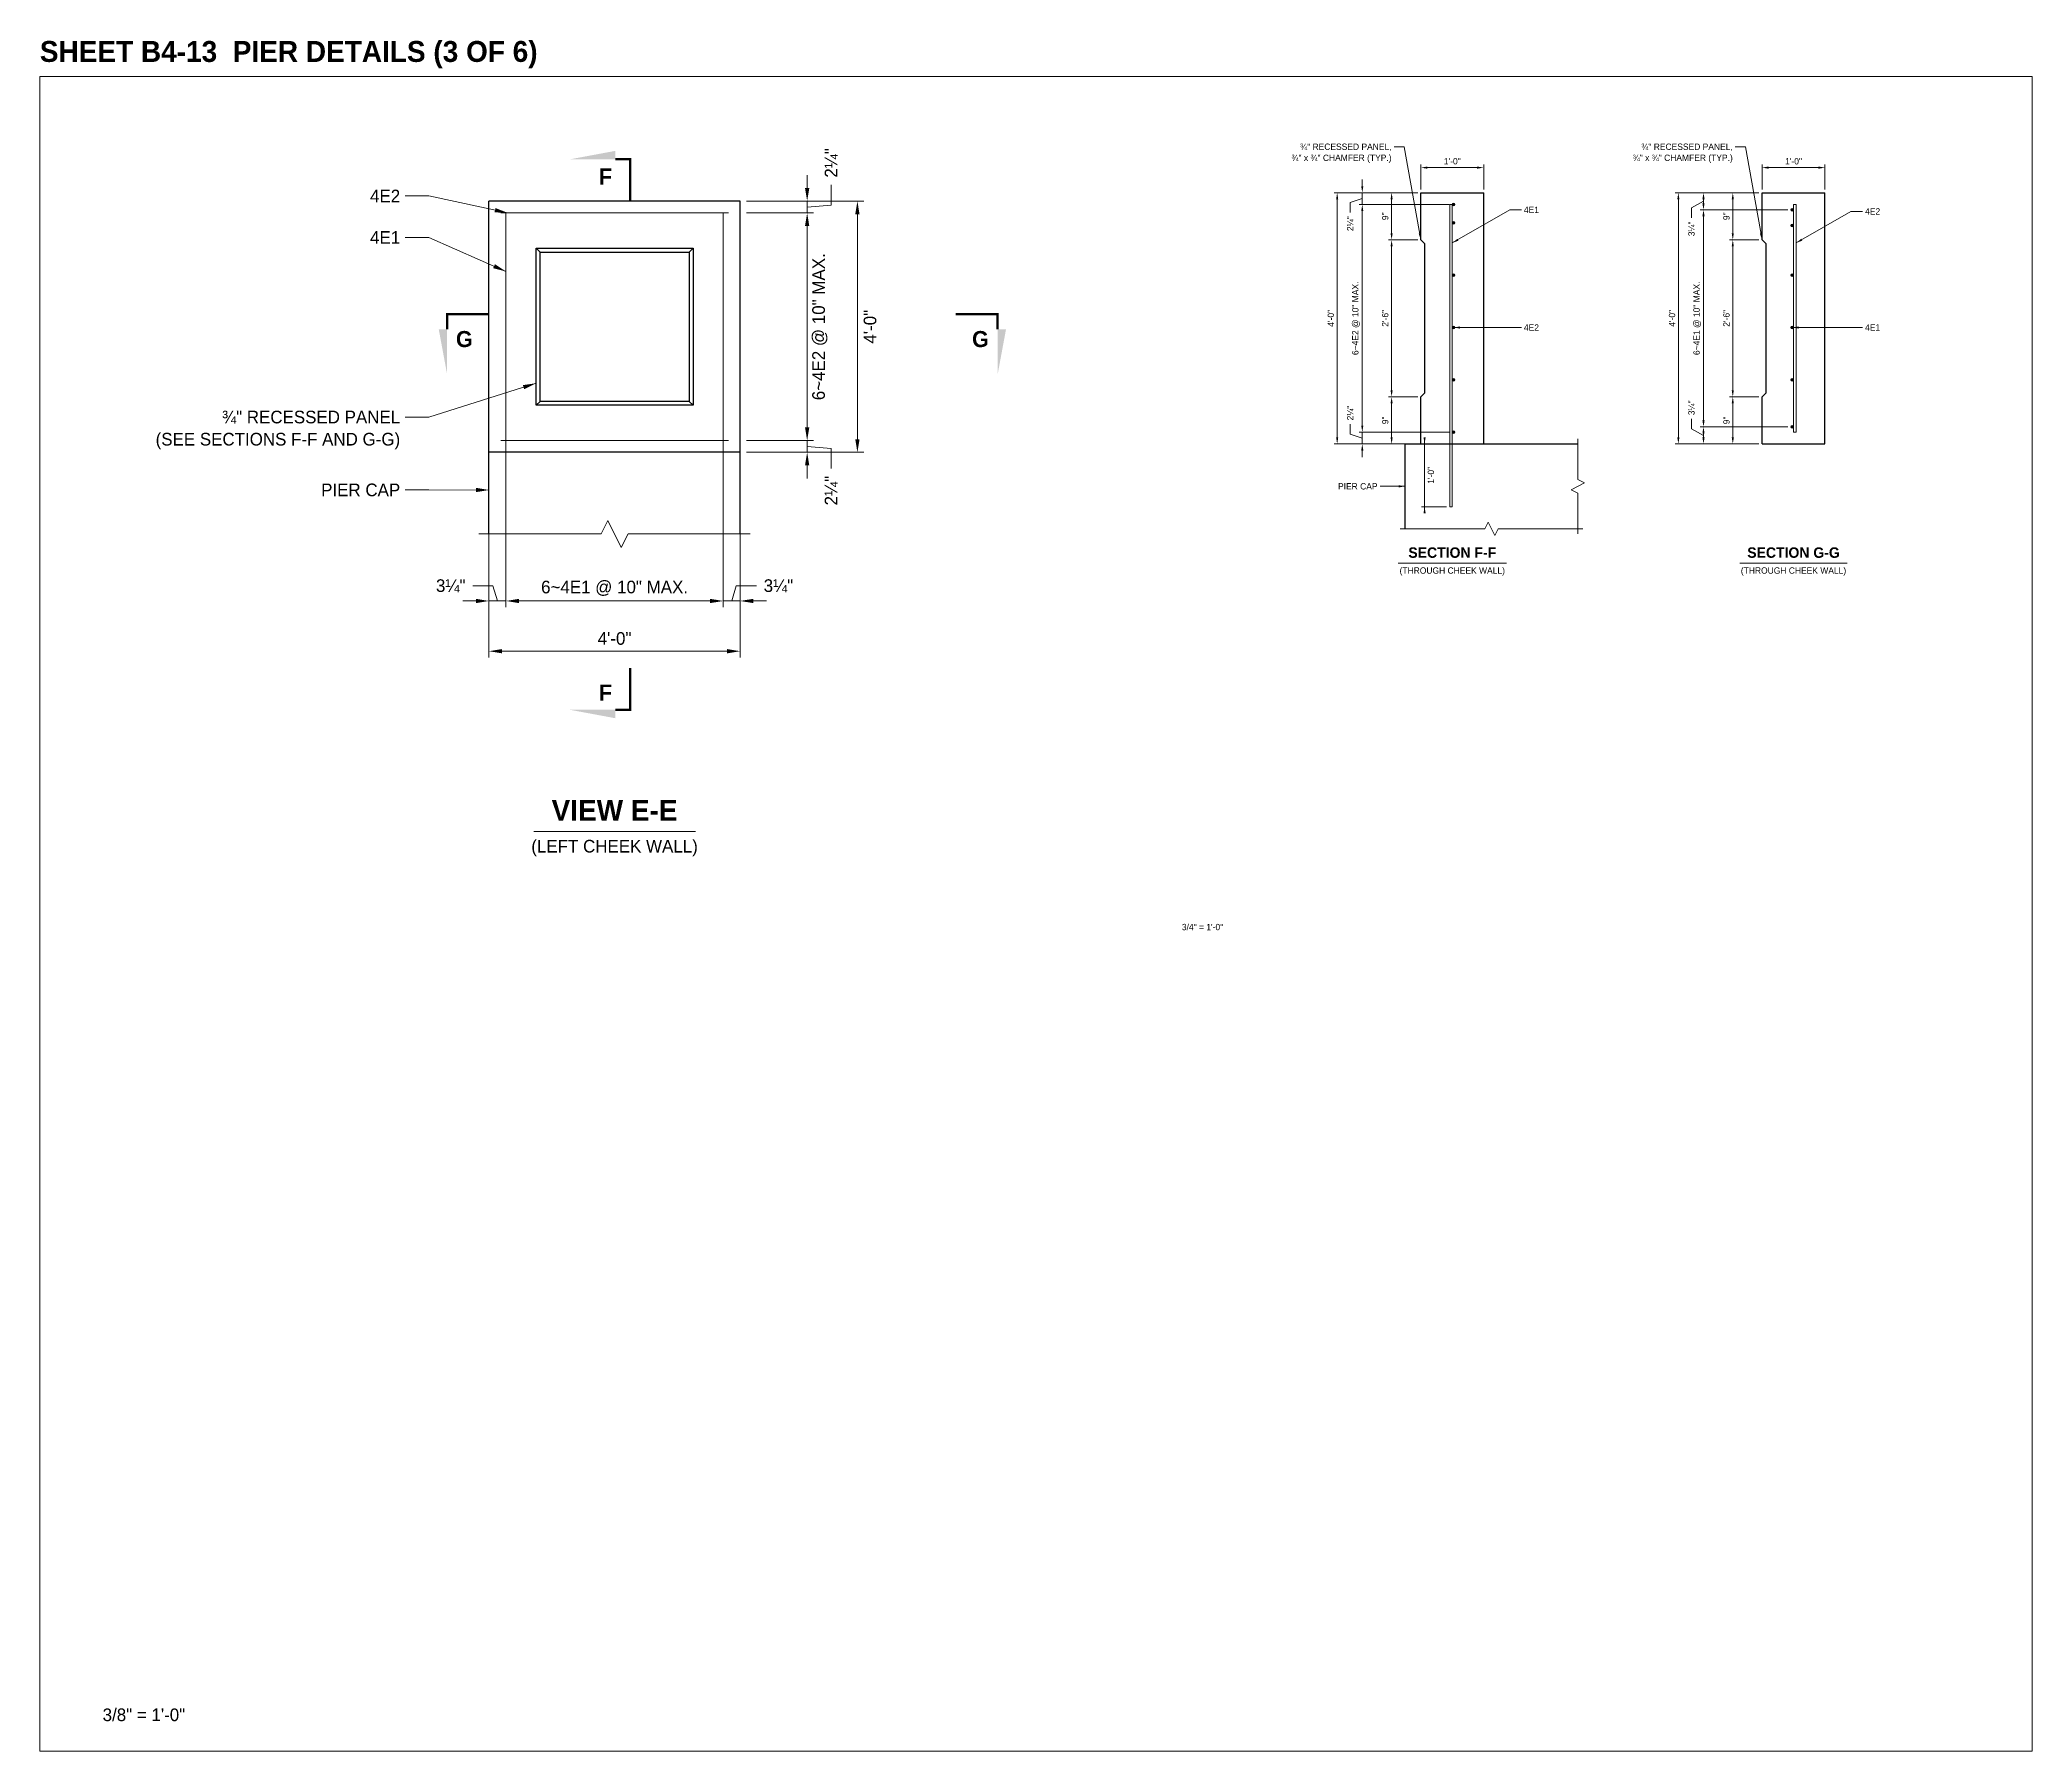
# Model space of a CAD drawing. Extents: x -1 to 861, y -26 to 2.
# Drawn here: x 419 to 450.73, y -25.67 to 1.58 of the extents above; entities that cross this region are included whole.
import ezdxf
from ezdxf.enums import TextEntityAlignment as Align

# ---------------------------------------------------------------- set-up
doc = ezdxf.new("R2010")
doc.units = 21
doc.header["$MEASUREMENT"] = 0
for name, color, linetype, lineweight in [('Border', 7, 'Continuous', 15), ('Dimension', 7, 'Continuous', 9), ('Leader', 7, 'Continuous', 9), ('Rebar', 2, 'Continuous', 15), ('SubStrConc', 3, 'Continuous', 30), ('SubStrConc2', 3, 'Continuous', 30), ('Symbols', 7, 'Continuous', 15), ('TextStructures', 7, 'Continuous', 9)]:
    doc.layers.add(name, color=color, linetype=linetype, lineweight=lineweight)
doc.styles.add('FDOT Bold (Large)', font='FDOTBold.ttf')
doc.styles.add('FDOT Structures', font='FDOT.ttf')
doc.styles.add('FDOT Structures Annotation', font='FDOT.ttf')
doc.styles.add('FDOT Structures Views_SectionArrow', font='FDOTBold.ttf')

msp = doc.modelspace()

# ---------------------------------------------------------------- hatches: boundary and pattern name
at = {"layer": 'Rebar'}
h = msp.add_hatch(color=256, dxfattribs=at)
h.dxf.hatch_style = 1
edge = h.paths.add_edge_path()
edge.add_arc((441.513, -1.038), 0.0208, 0, 360)
h = msp.add_hatch(color=256, dxfattribs=at)
h.dxf.hatch_style = 1
edge = h.paths.add_edge_path()
edge.add_arc((446.905, -1.121), 0.0208, 0, 360)
h = msp.add_hatch(color=256, dxfattribs=at)
h.dxf.hatch_style = 1
edge = h.paths.add_edge_path()
edge.add_arc((441.513, -1.33), 0.0208, 0, 360)
h = msp.add_hatch(color=256, dxfattribs=at)
h.dxf.hatch_style = 1
edge = h.paths.add_edge_path()
edge.add_arc((446.905, -1.371), 0.0208, 0, 360)
h = msp.add_hatch(color=256, dxfattribs=at)
h.dxf.hatch_style = 1
edge = h.paths.add_edge_path()
edge.add_arc((441.513, -2.163), 0.0208, 0, 360)
h = msp.add_hatch(color=256, dxfattribs=at)
h.dxf.hatch_style = 1
edge = h.paths.add_edge_path()
edge.add_arc((446.905, -2.163), 0.0208, 0, 360)
h = msp.add_hatch(color=256, dxfattribs=at)
h.dxf.hatch_style = 1
edge = h.paths.add_edge_path()
edge.add_arc((441.513, -2.996), 0.0208, 0, 360)
h = msp.add_hatch(color=256, dxfattribs=at)
h.dxf.hatch_style = 1
edge = h.paths.add_edge_path()
edge.add_arc((446.905, -2.996), 0.0208, 0, 360)
h = msp.add_hatch(color=256, dxfattribs=at)
h.dxf.hatch_style = 1
edge = h.paths.add_edge_path()
edge.add_arc((441.513, -3.83), 0.0208, 0, 360)
h = msp.add_hatch(color=256, dxfattribs=at)
h.dxf.hatch_style = 1
edge = h.paths.add_edge_path()
edge.add_arc((446.905, -3.83), 0.0208, 0, 360)
h = msp.add_hatch(color=256, dxfattribs=at)
h.dxf.hatch_style = 1
edge = h.paths.add_edge_path()
edge.add_arc((441.513, -4.663), 0.0208, 0, 360)
h = msp.add_hatch(color=256, dxfattribs=at)
h.dxf.hatch_style = 1
edge = h.paths.add_edge_path()
edge.add_arc((446.905, -4.58), 0.0208, 0, 360)

# ---------------------------------------------------------------- linework, layer by layer
at = {"layer": 'Dimension'}
for p, q in [((431.219, -0.776), (431.219, -0.568)), ((440.992, -0.8), (440.992, -0.4)), ((441.096, -0.45), (441.888, -0.45)), ((441.992, -0.8), (441.992, -0.4)), ((446.426, -0.8), (446.426, -0.4)), ((446.53, -0.45), (447.322, -0.45)), ((447.426, -0.8), (447.426, -0.4)), ((440.942, -0.85), (439.609, -0.85)), ((440.942, -0.85), (440.009, -0.85)), ((440.059, -0.746), (440.059, -0.642)), ((440.059, -1.038), (440.059, -0.85)), ((440.942, -0.85), (440.475, -0.85)), ((446.375, -0.85), (445.042, -0.85)), ((446.375, -0.85), (445.442, -0.85)), ((446.375, -0.85), (445.909, -0.85)), ((430.253, -0.984), (431.32, -0.984)), ((430.253, -0.984), (432.12, -0.984)), ((430.253, -1.172), (431.32, -1.172)), ((430.253, -1.172), (431.32, -1.172)), ((431.219, -1.172), (431.219, -0.984)), ((432.019, -4.776), (432.019, -1.192)), ((440.526, -1.496), (440.526, -0.955)), ((445.492, -1.017), (445.492, -0.955)), ((445.959, -1.496), (445.959, -0.955)), ((431.219, -4.588), (431.219, -1.38)), ((431.219, -1.38), (431.219, -1.588)), ((440.942, -1.6), (440.475, -1.6)), ((440.942, -1.6), (440.475, -1.6)), ((440.526, -3.996), (440.526, -1.705)), ((446.375, -1.6), (445.909, -1.6)), ((446.375, -1.6), (445.909, -1.6)), ((445.959, -3.996), (445.959, -1.705)), ((440.942, -4.1), (440.475, -4.1)), ((440.942, -4.1), (440.475, -4.1)), ((446.375, -4.1), (445.909, -4.1)), ((446.375, -4.1), (445.909, -4.1)), ((431.219, -4.588), (431.219, -4.38)), ((440.526, -4.746), (440.526, -4.205)), ((445.959, -4.746), (445.959, -4.205)), ((440.059, -4.85), (440.059, -4.663)), ((441.051, -4.746), (441.051, -5.955)), ((445.492, -4.746), (445.492, -4.684)), ((430.253, -4.797), (431.32, -4.797)), ((430.253, -4.797), (431.32, -4.797)), ((430.253, -4.984), (431.32, -4.984)), ((430.253, -4.984), (432.12, -4.984)), ((431.219, -4.984), (431.219, -4.797)), ((440.942, -4.85), (439.609, -4.85)), ((440.942, -4.85), (440.009, -4.85)), ((440.059, -4.955), (440.059, -5.059)), ((440.942, -4.85), (440.475, -4.85)), ((441.4, -4.85), (441, -4.85)), ((446.375, -4.85), (445.042, -4.85)), ((446.375, -4.85), (445.442, -4.85)), ((446.375, -4.85), (445.909, -4.85)), ((426.152, -5.085), (426.152, -7.452)), ((426.152, -5.085), (426.152, -8.252)), ((426.423, -5.085), (426.423, -7.452)), ((426.423, -5.085), (426.423, -7.452)), ((429.882, -5.085), (429.882, -7.452)), ((429.882, -5.085), (429.882, -7.452)), ((430.152, -5.085), (430.152, -7.452)), ((430.152, -5.085), (430.152, -8.252)), ((431.219, -5.192), (431.219, -5.401)), ((441.4, -5.85), (441, -5.85)), ((426.152, -7.351), (426.423, -7.351)), ((426.631, -7.351), (426.84, -7.351)), ((426.631, -7.351), (429.673, -7.351)), ((429.882, -7.351), (430.152, -7.351)), ((426.361, -8.151), (429.944, -8.151))]:
    msp.add_line(p, q, dxfattribs=at)
for points in [[(441.096, -0.468), (440.992, -0.45), (441.096, -0.433)], [(441.888, -0.433), (441.992, -0.45), (441.888, -0.468)], [(446.53, -0.468), (446.426, -0.45), (446.53, -0.433)], [(447.322, -0.433), (447.426, -0.45), (447.322, -0.468)], [(431.253, -0.776), (431.219, -0.984), (431.185, -0.776)], [(439.642, -0.955), (439.659, -0.85), (439.676, -0.955)], [(440.076, -0.746), (440.059, -0.85), (440.042, -0.746)], [(440.509, -0.955), (440.526, -0.85), (440.543, -0.955)], [(445.075, -0.955), (445.092, -0.85), (445.11, -0.955)], [(445.475, -0.955), (445.492, -0.85), (445.51, -0.955)], [(445.942, -0.955), (445.959, -0.85), (445.976, -0.955)], [(431.185, -1.38), (431.219, -1.172), (431.253, -1.38)], [(431.185, -1.38), (431.219, -1.172), (431.253, -1.38)], [(431.985, -1.192), (432.019, -0.984), (432.053, -1.192)], [(445.51, -1.017), (445.492, -1.121), (445.475, -1.017)], [(440.543, -1.496), (440.526, -1.6), (440.509, -1.496)], [(445.976, -1.496), (445.959, -1.6), (445.942, -1.496)], [(440.509, -1.705), (440.526, -1.6), (440.543, -1.705)], [(445.942, -1.705), (445.959, -1.6), (445.976, -1.705)], [(440.543, -3.996), (440.526, -4.1), (440.509, -3.996)], [(440.509, -4.205), (440.526, -4.1), (440.543, -4.205)], [(445.976, -3.996), (445.959, -4.1), (445.942, -3.996)], [(445.942, -4.205), (445.959, -4.1), (445.976, -4.205)], [(431.253, -4.588), (431.219, -4.797), (431.185, -4.588)], [(431.253, -4.588), (431.219, -4.797), (431.185, -4.588)], [(439.676, -4.746), (439.659, -4.85), (439.642, -4.746)], [(440.543, -4.746), (440.526, -4.85), (440.509, -4.746)], [(441.068, -4.746), (441.051, -4.85), (441.034, -4.746)], [(445.11, -4.746), (445.092, -4.85), (445.075, -4.746)], [(445.475, -4.684), (445.492, -4.58), (445.51, -4.684)], [(445.51, -4.746), (445.492, -4.85), (445.475, -4.746)], [(445.976, -4.746), (445.959, -4.85), (445.942, -4.746)], [(431.185, -5.192), (431.219, -4.984), (431.253, -5.192)], [(432.053, -4.776), (432.019, -4.984), (431.985, -4.776)], [(440.042, -4.955), (440.059, -4.85), (440.076, -4.955)], [(441.034, -5.955), (441.051, -5.85), (441.068, -5.955)], [(426.631, -7.385), (426.423, -7.351), (426.631, -7.317)], [(426.631, -7.385), (426.423, -7.351), (426.631, -7.317)], [(429.673, -7.317), (429.882, -7.351), (429.673, -7.385)], [(429.673, -7.317), (429.882, -7.351), (429.673, -7.385)], [(426.361, -8.185), (426.152, -8.151), (426.361, -8.117)], [(429.944, -8.117), (430.152, -8.151), (429.944, -8.185)]]:
    msp.add_solid(points, dxfattribs=at)
at = {"layer": 'Leader'}
for points in [[(440.992, -1.6), (440.726, -0.117), (440.566, -0.117)], [(446.426, -1.6), (446.159, -0.117), (445.999, -0.117)], [(426.452, -1.172), (425.192, -0.902), (424.819, -0.902)], [(441.492, -1.65), (442.406, -1.123), (442.592, -1.123)], [(446.968, -1.65), (447.839, -1.147), (448.026, -1.147)], [(426.423, -2.104), (425.192, -1.562), (424.819, -1.562)], [(441.513, -2.996), (442.406, -2.996), (442.592, -2.996)], [(446.905, -2.996), (447.839, -2.996), (448.026, -2.996)], [(426.902, -3.884), (425.192, -4.422), (424.819, -4.422)], [(426.152, -5.584), (425.192, -5.582), (424.819, -5.582)], [(440.742, -5.525), (440.342, -5.525)]]:
    msp.add_lwpolyline(points, dxfattribs=at)
for points in [[(426.452, -1.172), (426.241, -1.162), (426.256, -1.094)], [(440.992, -1.6), (440.957, -1.501), (440.991, -1.495)], [(441.492, -1.65), (441.574, -1.583), (441.591, -1.613)], [(446.426, -1.6), (446.39, -1.501), (446.424, -1.495)], [(446.968, -1.65), (447.049, -1.583), (447.066, -1.613)], [(426.423, -2.104), (426.219, -2.052), (426.247, -1.988)], [(441.513, -2.996), (441.617, -2.979), (441.617, -3.014)], [(446.905, -2.996), (447.009, -2.979), (447.009, -3.014)], [(426.902, -3.884), (426.714, -3.98), (426.693, -3.914)], [(426.152, -5.584), (425.944, -5.618), (425.944, -5.549)], [(440.742, -5.525), (440.638, -5.543), (440.638, -5.508)]]:
    msp.add_solid(points, dxfattribs=at)
at = {"layer": 'Rebar'}
for p, q in [((441.451, -1.038), (441.492, -1.038)), ((446.926, -1.038), (446.967, -1.038)), ((446.926, -4.663), (446.968, -4.663)), ((441.451, -5.85), (441.492, -5.85))]:
    msp.add_line(p, q, dxfattribs=at)
for points in [[(429.965, -1.172), (426.34, -1.172)], [(426.423, -5.984), (426.423, -1.172)], [(429.882, -5.984), (429.882, -1.172)], [(441.451, -5.85), (441.451, -1.038)], [(441.492, -5.85), (441.492, -1.038)], [(446.926, -4.663), (446.926, -1.038)], [(446.968, -4.663), (446.967, -1.038)], [(429.965, -4.797), (426.34, -4.797)]]:
    msp.add_lwpolyline(points, dxfattribs=at)
for centre in [(441.513, -1.038), (446.905, -1.121), (441.513, -1.33), (446.905, -1.371), (441.513, -2.163), (446.905, -2.163), (441.513, -2.996), (446.905, -2.996), (441.513, -3.83), (446.905, -3.83), (441.513, -4.663), (446.905, -4.58)]:
    msp.add_circle(centre, 0.0208, dxfattribs=at)
at = {"layer": 'SubStrConc'}
for points in [[(426.152, -4.984), (426.152, -4.984)], [(426.152, -4.984), (426.152, -4.984)], [(426.152, -4.984), (426.152, -4.984)], [(430.152, -4.984), (426.152, -4.984)], [(426.152, -4.984), (426.152, -4.984)], [(426.152, -4.984), (426.152, -4.984)], [(426.152, -6.284), (426.152, -4.984)], [(426.152, -6.284), (426.152, -4.984)], [(430.152, -6.284), (430.152, -4.984)], [(440.742, -4.85), (443.492, -4.85)], [(440.742, -6.2), (440.742, -4.85)], [(440.742, -6.2), (440.742, -4.85)]]:
    msp.add_lwpolyline(points, dxfattribs=at)
at = {"layer": 'SubStrConc2'}
for points in [[(440.992, -1.6), (440.992, -0.85)], [(440.992, -0.85), (441.992, -0.85)], [(440.992, -1.6), (440.992, -0.85)], [(441.992, -4.85), (441.992, -0.85)], [(446.426, -1.6), (446.426, -0.85)], [(446.426, -0.85), (447.426, -0.85)], [(447.426, -4.85), (447.426, -0.85)], [(426.152, -4.984), (426.152, -0.984)], [(426.152, -0.984), (426.152, -0.984)], [(430.152, -0.984), (426.152, -0.984)], [(426.152, -0.984), (426.152, -0.984)], [(426.152, -4.984), (426.152, -0.984)], [(430.152, -4.984), (430.152, -0.984)], [(426.902, -1.734), (429.402, -1.734)], [(426.902, -4.234), (426.902, -1.734)], [(426.902, -1.734), (426.965, -1.797)], [(426.965, -1.797), (429.34, -1.797)], [(426.965, -4.172), (426.965, -1.797)], [(429.402, -1.734), (429.34, -1.797)], [(429.34, -1.797), (429.34, -4.172)], [(429.402, -1.734), (429.402, -4.234)], [(440.992, -1.6), (441.008, -1.616), (441.024, -1.632), (441.039, -1.647), (441.055, -1.663)], [(440.992, -1.6), (441.008, -1.616), (441.024, -1.632), (441.039, -1.647), (441.055, -1.663)], [(441.055, -4.038), (441.055, -1.663)], [(441.055, -4.038), (441.055, -1.663)], [(446.426, -1.6), (446.441, -1.616), (446.457, -1.632), (446.473, -1.647), (446.488, -1.663)], [(446.487, -1.661), (446.488, -1.663)], [(446.488, -4.038), (446.488, -1.663)], [(440.992, -4.1), (441.008, -4.085), (441.024, -4.069), (441.039, -4.054), (441.055, -4.038)], [(440.992, -4.1), (441.008, -4.085), (441.024, -4.069), (441.039, -4.054), (441.055, -4.038)], [(440.992, -4.85), (440.992, -4.1)], [(440.992, -4.85), (440.992, -4.1)], [(446.426, -4.1), (446.441, -4.085), (446.457, -4.069), (446.473, -4.054), (446.488, -4.038)], [(446.426, -4.1), (446.427, -4.099)], [(446.426, -4.85), (446.426, -4.1)], [(426.902, -4.234), (426.965, -4.172)], [(429.402, -4.234), (426.902, -4.234)], [(429.34, -4.172), (426.965, -4.172)], [(429.402, -4.234), (429.34, -4.172)], [(440.992, -4.85), (441.992, -4.85)], [(446.426, -4.85), (447.426, -4.85)]]:
    msp.add_lwpolyline(points, dxfattribs=at)
at = {"layer": 'Symbols', "const_width": 0.0373}
for points in [[(428.402, -0.984), (428.402, -0.318), (428.162, -0.318)], [(426.152, -2.784), (425.486, -2.784), (425.486, -3.024)], [(433.586, -2.784), (434.252, -2.784), (434.252, -3.024)], [(428.402, -8.418), (428.402, -9.084), (428.162, -9.084)]]:
    msp.add_lwpolyline(points, dxfattribs=at)
at = {"layer": 'Symbols'}
for points in [[(443.492, -6.28), (443.492, -5.632), (443.386, -5.579), (443.599, -5.472), (443.492, -5.419), (443.492, -4.77)], [(425.992, -6.284), (427.939, -6.284), (428.046, -6.071), (428.259, -6.498), (428.366, -6.284), (430.312, -6.284)], [(440.662, -6.2), (442.011, -6.2), (442.064, -6.094), (442.171, -6.307), (442.224, -6.2), (443.572, -6.2)]]:
    msp.add_lwpolyline(points, dxfattribs=at)
for points in [[(428.162, -0.318), (427.442, -0.318), (428.162, -0.184)], [(425.486, -3.024), (425.486, -3.744), (425.352, -3.024)], [(434.252, -3.024), (434.252, -3.744), (434.386, -3.024)], [(428.162, -9.084), (427.442, -9.084), (428.162, -9.218)]]:
    msp.add_solid(points, dxfattribs=at)
at = {"layer": 'TextStructures'}
for p, q in [((440.631, -6.75), (442.353, -6.75)), ((446.073, -6.75), (447.779, -6.75)), ((426.865, -11.024), (429.439, -11.024))]:
    msp.add_line(p, q, dxfattribs=at)

# ---------------------------------------------------------------- texts
at = {"layer": 'Border', "style": 'FDOT Bold (Large)'}
msp.add_text('SHEET B4-13  PIER DETAILS (3 OF 6)', height=0.33334, dxfattribs=at).set_placement((419, 1.133), align=Align.BOTTOM_LEFT)
at = {"layer": 'Border', "style": 'FDOT Structures'}
for s, height, p in [('3/4" = 1\'-0"', 0.1008, (437.186, -12.493)), ('3/8" = 1\'-0"', 0.2016, (420, -24.987))]:
    msp.add_text(s, height=height, dxfattribs=at).set_placement(p, align=Align.TOP_LEFT)
at = {"layer": 'Dimension', "attachment_point": 5, "rotation": 90, "line_spacing_factor": 1.05, "style": 'FDOT Structures Annotation', "bg_fill": 3, "box_fill_scale": 1.1, "bg_fill_color": 0}
for s, insert, char_height in [('2¼"', (431.602, -0.375), 0.2016), ('2¼"', (439.867, -1.343), 0.1008), ('3¼"', (445.301, -1.426), 0.1008), ('2¼"', (439.867, -4.358), 0.1008), ('3¼"', (445.301, -4.275), 0.1008), ('2¼"', (431.602, -5.594), 0.2016)]:
    msp.add_mtext(s, dxfattribs=dict(at, insert=insert, char_height=char_height))
at = {"layer": 'Dimension', "char_height": 0.2016, "attachment_point": 5, "line_spacing_factor": 1.05, "style": 'FDOT Structures Annotation', "bg_fill": 3, "box_fill_scale": 1.1, "bg_fill_color": 0}
for insert in [(425.543, -7.109), (430.762, -7.109)]:
    msp.add_mtext('3¼"', dxfattribs=dict(at, insert=insert))
at = {"layer": 'TextStructures', "style": 'FDOT Structures Views_SectionArrow'}
for s, p in [('F', (428.006, -0.592)), ('G', (425.76, -3.18)), ('G', (433.978, -3.18)), ('F', (428.006, -8.81))]:
    msp.add_text(s, height=0.256, dxfattribs=at).set_placement(p, align=Align.MIDDLE_CENTER)
at = {"layer": 'TextStructures', "style": 'FDOT Structures'}
for s, height, p in [('4E2', 0.2016, (424.738, -0.902)), ('4E1', 0.2016, (424.738, -1.562)), ('PIER CAP', 0.2016, (424.738, -5.582)), ('PIER CAP', 0.1008, (440.302, -5.525))]:
    msp.add_text(s, height=height, dxfattribs=at).set_placement(p, align=Align.MIDDLE_RIGHT)
for s, p in [('4E1', (442.633, -1.123)), ('4E2', (448.066, -1.147)), ('4E2', (442.633, -2.996)), ('4E1', (448.066, -2.996))]:
    msp.add_text(s, height=0.1008, dxfattribs=at).set_placement(p, align=Align.MIDDLE_LEFT)
at = {"layer": 'TextStructures'}
for s, height, style, p in [('SECTION F-F', 0.16667, 'FDOT Bold (Large)', (441.492, -6.714)), ('SECTION G-G', 0.16667, 'FDOT Bold (Large)', (446.926, -6.714)), ('(THROUGH CHEEK WALL)', 0.1008, 'FDOT Structures', (441.492, -6.947)), ('(THROUGH CHEEK WALL)', 0.1008, 'FDOT Structures', (446.926, -6.947)), ('VIEW E-E', 0.3333, 'FDOT Bold (Large)', (428.152, -10.951)), ('(LEFT CHEEK WALL)', 0.2016, 'FDOT Structures', (428.152, -11.417))]:
    msp.add_text(s, height=height, dxfattribs=dict(at, style=style)).set_placement(p, align=Align.BOTTOM_CENTER)
at = {"layer": 'TextStructures', "attachment_point": 3, "line_spacing_factor": 1.05, "style": 'FDOT Structures'}
for s, insert, char_height in [('¾" RECESSED PANEL,\\P¾" x ¾" CHAMFER (TYP.)', (440.525, -0.067), 0.1008), ('¾" RECESSED PANEL,\\P¾" x ¾" CHAMFER (TYP.)', (445.959, -0.067), 0.1008), ('¾" RECESSED PANEL\\P(SEE SECTIONS F-F AND G-G)', (424.738, -4.321), 0.2016)]:
    msp.add_mtext(s, dxfattribs=dict(at, insert=insert, char_height=char_height))

# ---------------------------------------------------------------- next in the draw order: linework, layer by layer
at = {"layer": 'Border'}
msp.add_lwpolyline([(419, -25.667), (450.726, -25.667), (450.726, 1), (419, 1)], close=True, dxfattribs=at)
at = {"layer": 'Dimension'}
for p, q in [((439.659, -4.746), (439.659, -0.955)), ((440.059, -4.559), (440.059, -1.142)), ((440.059, -1.142), (440.059, -1.246)), ((445.092, -4.746), (445.092, -0.955)), ((445.492, -4.475), (445.492, -1.225)), ((440.059, -4.559), (440.059, -4.455)), ((425.944, -7.351), (425.736, -7.351)), ((430.361, -7.351), (430.569, -7.351))]:
    msp.add_line(p, q, dxfattribs=at)
for points in [[(431.602, -0.727), (431.602, -1.047), (431.219, -1.078)], [(439.867, -1.167), (439.867, -1.007), (440.059, -0.944)], [(445.301, -1.25), (445.301, -1.09), (445.492, -0.986)], [(439.867, -4.534), (439.867, -4.694), (440.059, -4.757)], [(445.301, -4.451), (445.301, -4.611), (445.492, -4.715)], [(431.602, -5.242), (431.602, -4.922), (431.219, -4.89)], [(425.895, -7.109), (426.215, -7.109), (426.288, -7.351)], [(430.41, -7.109), (430.09, -7.109), (430.017, -7.351)]]:
    msp.add_lwpolyline(points, dxfattribs=at)
for points in [[(440.042, -1.142), (440.059, -1.038), (440.076, -1.142)], [(440.042, -1.142), (440.059, -1.038), (440.076, -1.142)], [(445.475, -1.225), (445.492, -1.121), (445.51, -1.225)], [(440.076, -4.559), (440.059, -4.663), (440.042, -4.559)], [(440.076, -4.559), (440.059, -4.663), (440.042, -4.559)], [(445.51, -4.475), (445.492, -4.58), (445.475, -4.475)], [(425.944, -7.317), (426.152, -7.351), (425.944, -7.385)], [(430.361, -7.385), (430.152, -7.351), (430.361, -7.317)]]:
    msp.add_solid(points, dxfattribs=at)

# ---------------------------------------------------------------- next in the draw order: texts
at = {"layer": 'Dimension', "attachment_point": 5, "style": 'FDOT Structures Annotation', "bg_fill": 3, "box_fill_scale": 1.1, "bg_fill_color": 1}
for s, insert, char_height in [('1\'-0"', (441.492, -0.35), 0.1008), ('1\'-0"', (446.926, -0.35), 0.1008), ('6~4E1 @ 10" MAX.', (428.152, -7.149), 0.2016), ('4\'-0"', (428.152, -7.949), 0.2016)]:
    msp.add_mtext(s, dxfattribs=dict(at, insert=insert, char_height=char_height))
at = {"layer": 'Dimension', "attachment_point": 5, "rotation": 90, "style": 'FDOT Structures Annotation', "bg_fill": 3, "box_fill_scale": 1.1, "bg_fill_color": 1}
for s, insert, char_height in [('9"', (440.425, -1.225), 0.1008), ('9"', (445.858, -1.225), 0.1008), ('6~4E2 @ 10" MAX.', (431.421, -2.984), 0.2016), ('6~4E2 @ 10" MAX.', (439.958, -2.85), 0.1008), ('6~4E1 @ 10" MAX.', (445.392, -2.85), 0.1008), ('4\'-0"', (432.221, -2.984), 0.2016), ('4\'-0"', (439.558, -2.85), 0.1008), ('2\'-6"', (440.425, -2.85), 0.1008), ('4\'-0"', (444.992, -2.85), 0.1008), ('2\'-6"', (445.858, -2.85), 0.1008), ('9"', (440.425, -4.475), 0.1008), ('9"', (445.858, -4.475), 0.1008), ('1\'-0"', (441.152, -5.35), 0.1008)]:
    msp.add_mtext(s, dxfattribs=dict(at, insert=insert, char_height=char_height))

# ---------------------------------------------------------------- next in the draw order: linework, layer by layer
at = {"layer": 'Dimension'}
for p, q in [((441.442, -1.038), (440.009, -1.038)), ((441.442, -1.038), (440.009, -1.038)), ((446.834, -1.121), (445.442, -1.121)), ((446.834, -1.121), (445.442, -1.121)), ((441.442, -4.663), (440.009, -4.663)), ((441.442, -4.663), (440.009, -4.663)), ((446.834, -4.58), (445.442, -4.58)), ((446.834, -4.58), (445.442, -4.58)), ((429.673, -7.351), (429.465, -7.351))]:
    msp.add_line(p, q, dxfattribs=at)

doc.saveas('drawing.dxf')
